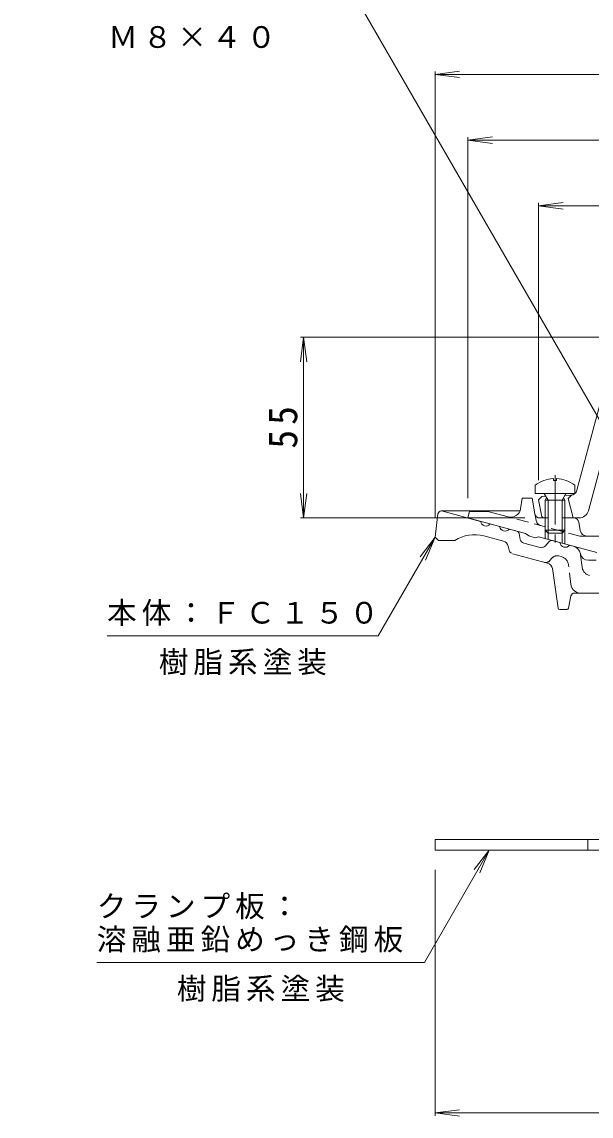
# Model space of a CAD drawing. Units: millimetres, scale not verified. Extents: x -270 to 239, y -346 to 360.
# Drawn here: x -270.2 to -97, y -218.7 to 114.4 of the extents above; entities that cross this region are included whole.
import ezdxf

# ---------------------------------------------------------------- set-up
doc = ezdxf.new("R2010")
doc.units = ezdxf.units.MM
doc.header["$LTSCALE"] = 3
doc.linetypes.add('CHAIN1', pattern=[8, 5, -1, 1, -1])
doc.linetypes.add('DASHED1', pattern=[1.8, 1.2, -0.6])
for name, color, linetype, lineweight in [('0-0_通り芯', 3, 'Continuous', 9), ('0-1_躯体', 2, 'Continuous', 9), ('0-2_仕上', 6, 'Continuous', 5), ('0-3_建具', 4, 'Continuous', 9), ('0-4_その他', 7, 'Continuous', 9), ('0-5_寸法', 7, 'Continuous', 9), ('0-A', 4, 'Continuous', 9)]:
    doc.layers.add(name, color=color, linetype=linetype, lineweight=lineweight)
doc.styles.add('ＭＳ ゴシック', font='')
doc.styles.get('ＭＳ ゴシック').set_extended_font_data('MS Gothic')

msp = doc.modelspace()

# ---------------------------------------------------------------- linework, layer by layer
at = {"layer": '0-0_通り芯'}
for p, q in [((-143.596, -35.365), (-144.486, -42.489)), ((-142.604, -34.489), (-118.65, -34.489)), ((-142.486, -34.489), (-130.631, -37.666)), ((-127.733, -38.442), (-124.835, -39.219)), ((-143.486, -43.489), (-144.486, -42.489)), ((-123.657, -43.676), (-129.628, -42.076)), ((-119.637, -40.612), (-121.938, -39.995)), ((-118.916, -41.377), (-118.553, -43.15)), ((-143.486, -43.489), (-138.486, -43.489)), ((-121.976, -46.373), (-122.215, -45.207)), ((-117.472, -44.298), (-112.501, -45.629)), ((-109.791, -43.822), (-110.991, -45.176)), ((-106.483, -44.136), (-108.783, -43.52)), ((-102.441, -45.219), (-103.585, -44.913)), ((-110.259, -50.371), (-120.895, -47.522)), ((-95.486, -49.489), (-97.834, -49.489)), ((-107.049, -64.061), (-108.797, -52.016)), ((-102.167, -59.489), (-84.763, -59.489)), ((-103.906, -64.087), (-103.147, -60.293)), ((-106.554, -64.489), (-104.396, -64.489))]:
    msp.add_line(p, q, dxfattribs=at)
at = {"layer": '0-0_通り芯', "linetype": 'DASHED1'}
for p, q in [((-109.638, -49.679), (-108.848, -48.788)), ((-106.082, -48.385), (-106.834, -48.183)), ((-99.773, -51.551), (-100.24, -47.751)), ((-103.152, -56.855), (-103.881, -50.917))]:
    msp.add_line(p, q, dxfattribs=at)
at = {"layer": '0-0_通り芯'}
for centre, radius, start, end in [((-142.604, -35.489), 1, 90, 172.87573), ((-129.02, -37.45), 1.625, 187.61929, 322.3797), ((-123.225, -39.003), 1.625, 187.62059, 322.37891), ((-132.475, -52.701), 11, 75.00012, 123.1295), ((-119.895, -41.578), 1, 11.56642, 75.00078), ((-117.083, -42.849), 1.5, 191.5649, 254.99991), ((-124.174, -45.608), 2, 11.56621, 75.0005), ((-120.507, -46.073), 1.5, 191.56628, 239.30832), ((-112.113, -44.181), 1.5, 254.99991, 318.43558), ((-109.042, -44.486), 1, 75.00023, 138.43498), ((-104.872, -43.921), 1.625, 187.62059, 322.38074), ((-103.218, -48.117), 3, 11.83266, 75.00041), ((-97.834, -46.989), 2.5, 191.83293, 270), ((-110.777, -52.303), 2, 8.26033, 75.00035), ((-102.167, -60.489), 1, 90, 168.69026), ((-106.554, -63.989), 0.5, 188.26138, 270), ((-104.396, -63.989), 0.5, 270, 348.69006)]:
    msp.add_arc(centre, radius, start, end, dxfattribs=at)
at = {"layer": '0-0_通り芯', "linetype": 'DASHED1'}
for centre, radius, start, end in [((-110.76, -48.684), 1.5, 255.00128, 318.43651), ((-107.352, -50.115), 2, 74.99976, 138.43507), ((-106.859, -51.282), 3, 7.00008, 74.99991), ((-103.218, -48.117), 3, 6.99973, 11.83266), ((-96.796, -51.186), 3, 187.00008, 266.00017), ((-100.175, -56.489), 3, 187.00008, 270)]:
    msp.add_arc(centre, radius, start, end, dxfattribs=at)
at = {"layer": '0-1_躯体', "linetype": 'CHAIN1'}
msp.add_line((-107.987, -23.637), (-107.987, -44.08), dxfattribs=at)
at = {"layer": '0-1_躯体'}
for p, q in [((-118.479, -33.852), (-117.986, -30.633)), ((-114.986, -30.633), (-117.986, -30.633)), ((-114.986, -30.633), (-114.091, -35.409)), ((-134.486, -36.633), (-133.987, -34.633)), ((-128.428, -34.633), (-133.987, -34.633)), ((-122.221, -36.296), (-128.428, -34.633)), ((-112.617, -36.633), (-110.117, -36.633)), ((-102.243, -36.633), (-105.856, -36.633)), ((-100.301, -40.483), (-100.766, -37.87)), ((-113.986, -42.643), (-112.986, -42.394)), ((-95.3, -47.133), (-112.986, -42.394)), ((-110.987, -40.353), (-110.987, -42.93)), ((-110.117, -41.223), (-110.117, -43.163)), ((-105.856, -41.223), (-105.856, -44.304)), ((-104.986, -40.353), (-104.986, -44.537)), ((-98.332, -42.133), (-76.216, -42.133))]:
    msp.add_line(p, q, dxfattribs=at)
at = {"layer": '0-1_躯体', "linetype": 'DASHED1'}
for p, q in [((-100.436, -42.133), (-122.221, -36.296)), ((-114.091, -35.409), (-113.718, -37.399)), ((-98.332, -42.133), (-100.437, -42.133))]:
    msp.add_line(p, q, dxfattribs=at)
at = {"layer": '0-1_躯体'}
msp.add_lwpolyline([(-113.986, -42.643), (-115.986, -42.107), (-116.987, -41.322), (-134.486, -36.633)], dxfattribs=at)
for centre, radius, start, end in [((-121.445, -33.398), 3, 254.99973, 351.29286), ((-112.617, -35.133), 1.5, 190.61565, 270), ((-102.243, -38.133), 1.5, 10.08813, 90), ((-98.332, -40.133), 2, 190.08937, 270)]:
    msp.add_arc(centre, radius, start, end, dxfattribs=at)
at = {"layer": '0-1_躯体', "linetype": 'DASHED1'}
msp.add_arc((-111.753, -37.03), 2, 190.61488, 255.0005, dxfattribs=at)
at = {"layer": '0-2_仕上'}
for p, q in [((-101.336, -28.206), (-92.854, 3.451)), ((-97.822, -34.409), (-88.024, 2.156)), ((-103.177, -29.686), (-105.04, -29.771)), ((-102.986, -29.668), (-103.986, -30.724)), ((-111.987, -30.086), (-112.986, -31.133)), ((-112.136, -35.812), (-112.986, -31.133)), ((-110.786, -30.032), (-111.987, -30.086)), ((-102.486, -36.633), (-103.986, -30.724)), ((-102.243, -36.633), (-100.72, -36.633))]:
    msp.add_line(p, q, dxfattribs=at)
for centre, radius, start, end in [((-103.268, -27.688), 2, 272.6017, 344.99919), ((-111.152, -35.633), 1, 190.30324, 270), ((-100.72, -33.633), 3, 270, 345.00027)]:
    msp.add_arc(centre, radius, start, end, dxfattribs=at)
at = {"layer": '0-3_建具'}
for p, q in [((-144.487, -134.489), (44.838, -134.489)), ((-144.487, -134.489), (-144.487, -137.689)), ((-97.987, -134.489), (-97.987, -137.689)), ((80.513, -137.689), (-144.487, -137.689))]:
    msp.add_line(p, q, dxfattribs=at)
at = {"layer": '0-4_その他'}
for p, q in [((-144.486, 98.367), (-137.051, 99.346)), ((-144.486, 99.267), (-144.486, -36.489)), ((-144.486, 98.367), (80.513, 98.367)), ((-144.486, 98.367), (-137.051, 97.388)), ((-134.486, 78.367), (-127.051, 79.346)), ((-134.486, 79.267), (-134.486, -30.633)), ((-134.486, 78.367), (70.513, 78.367)), ((-134.486, 78.367), (-127.051, 77.388)), ((-112.986, 58.367), (-105.551, 59.346)), ((-112.986, 59.267), (-112.986, -25.133)), ((-112.986, 58.367), (49.013, 58.367)), ((-112.986, 58.367), (-105.551, 57.388)), ((-184.486, 18.367), (-185.465, 10.931)), ((-185.386, 18.367), (-37.987, 18.367)), ((-184.486, 18.367), (-184.486, -36.633)), ((-184.486, 18.367), (-183.508, 10.931)), ((-184.486, -36.633), (-185.465, -29.197)), ((-184.486, -36.633), (-183.508, -29.197)), ((-185.386, -36.633), (-117.158, -36.633)), ((-144.487, -218.589), (-144.487, -143.689)), ((-144.487, -217.689), (-137.051, -216.71)), ((-144.487, -217.689), (80.513, -217.689)), ((-144.487, -217.689), (-137.051, -218.668))]:
    msp.add_line(p, q, dxfattribs=at)
at = {"layer": '0-5_寸法'}
for p, q in [((-144.487, -42.489), (-161.807, -72.489)), ((-144.487, -42.489), (-149.052, -48.439)), ((-144.487, -42.489), (-147.357, -49.418)), ((-244.307, -72.489), (-161.807, -72.489)), ((-127.987, -137.689), (-147.732, -171.89)), ((-127.987, -137.689), (-132.552, -143.639)), ((-127.987, -137.689), (-130.857, -144.618)), ((-147.732, -171.89), (-247.429, -171.89))]:
    msp.add_line(p, q, dxfattribs=at)
msp.add_lwpolyline([(-90.31, -13.989), (-166.712, 118.343), (-270.212, 118.343)], dxfattribs=at)
at = {"layer": '0-A'}
for p, q in [((-113.987, -26.623), (-113.987, -29.223)), ((-108.466, -24.635), (-108.466, -25.256)), ((-108.466, -25.256), (-107.508, -25.256)), ((-107.508, -24.635), (-107.508, -25.256)), ((-101.987, -26.623), (-101.987, -29.223)), ((-113.987, -29.223), (-101.987, -29.223)), ((-110.117, -31.223), (-111.169, -29.351)), ((-105.856, -31.223), (-104.805, -29.351)), ((-110.987, -31.223), (-110.546, -30.46)), ((-104.986, -31.223), (-110.987, -31.223)), ((-110.987, -31.223), (-110.987, -40.353)), ((-110.117, -31.223), (-110.117, -41.223)), ((-105.856, -31.223), (-105.856, -41.223)), ((-104.986, -31.223), (-105.427, -30.46)), ((-104.986, -31.223), (-104.986, -40.353)), ((-110.117, -41.223), (-110.987, -40.353)), ((-104.986, -40.353), (-110.987, -40.353)), ((-105.856, -41.223), (-110.117, -41.223)), ((-105.856, -41.223), (-104.986, -40.353))]:
    msp.add_line(p, q, dxfattribs=at)
for centre, radius, start, end in [((-107.987, -34.623), 10, 92.74591, 126.86987), ((-107.987, -34.623), 10, 53.13013, 87.2543), ((-111.386, -29.473), 0.25, 29.32918, 90), ((-104.586, -29.473), 0.25, 90, 150.67082)]:
    msp.add_arc(centre, radius, start, end, dxfattribs=at)

# ---------------------------------------------------------------- texts
at = {"layer": '0-4_その他', "color": 2, "insert": (-186.286, -15.508), "char_height": 8.798, "attachment_point": 7, "rotation": 90, "style": 'ＭＳ ゴシック'}
msp.add_mtext('\\T1.27;\\W0.95;55', dxfattribs=at)
at = {"layer": '0-5_寸法', "char_height": 6.598, "attachment_point": 7, "style": 'ＭＳ ゴシック'}
for s, insert in [('\\T1.17;Ｍ８×４０', (-243.962, 106.343)), ('\\T1.17;本体：ＦＣ１５０', (-244.307, -69.489)), ('\\T1.17;樹脂系塗装', (-228.557, -84.489)), ('\\T1.17;クランプ板：', (-247.429, -158.796)), ('\\T1.17;溶融亜鉛めっき鋼板', (-247.429, -168.89)), ('\\T1.17;樹脂系塗装', (-223.081, -183.89))]:
    msp.add_mtext(s, dxfattribs=dict(at, insert=insert))

doc.saveas('drawing.dxf')
